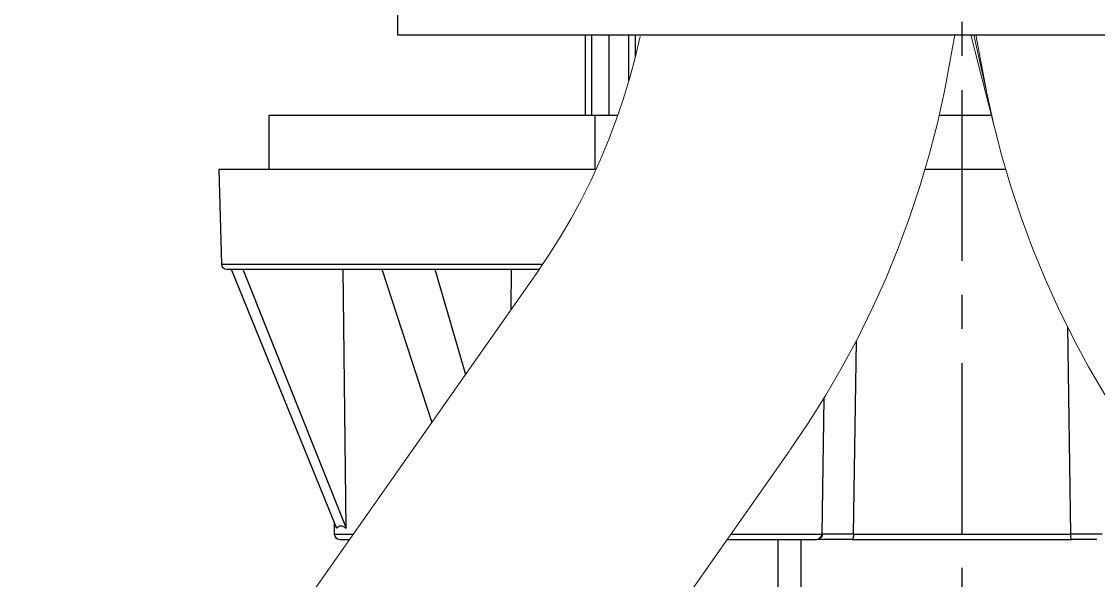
# Model space of a CAD drawing. Header units: millimetres. Extents: x 580 to 1174, y -1119 to -699.
# Drawn here: x 961.21 to 1001.26, y -994.02 to -973.22 of the extents above; entities that cross this region are included whole.
import ezdxf

# ---------------------------------------------------------------- set-up
doc = ezdxf.new("R2010")
doc.units = ezdxf.units.MM
doc.header["$LTSCALE"] = 0.1
doc.linetypes.add('CENTERX2', pattern=[101.6, 63.5, -12.7, 12.7, -12.7])
doc.layers.get('0').update_dxf_attribs({"lineweight": 13})
doc.layers.add('CENTER', color=1, linetype='CENTERX2')

msp = doc.modelspace()

# ---------------------------------------------------------------- linework, layer by layer
at = {"color": 7, "linetype": 'Continuous', "lineweight": 25}
for p, q in [((975.184, -972.72), (975.184, -973.72)), ((975.184, -973.72), (996.184, -973.72)), ((982.184, -976.72), (982.184, -973.72)), ((982.412, -976.72), (982.412, -973.72)), ((983.062, -976.72), (983.062, -973.72)), ((983.795, -975.422), (983.795, -973.72)), ((984.036, -974.526), (984.036, -973.72)), ((996.184, -973.72), (1017.184, -973.72)), ((970.398, -976.72), (970.398, -978.72)), ((982.534, -976.72), (970.398, -976.72)), ((982.534, -978.72), (982.534, -976.72)), ((983.379, -976.72), (982.534, -976.72)), ((997.289, -976.72), (995.33, -976.72)), ((968.546, -978.72), (968.638, -982.243)), ((982.573, -978.72), (968.546, -978.72)), ((997.813, -978.72), (994.806, -978.72)), ((968.638, -982.243), (980.597, -982.243)), ((968.839, -982.438), (980.464, -982.438)), ((969.007, -982.438), (972.926, -992.066)), ((969.435, -982.438), (973.283, -992.066)), ((974.605, -982.438), (976.46, -988.141)), ((976.579, -982.438), (977.718, -986.352)), ((1000.107, -984.577), (1000.222, -992.29)), ((992.145, -992.29), (992.253, -985.096)), ((991.04, -987.249), (990.969, -992.29)), ((972.831, -991.83), (972.839, -992.291)), ((972.839, -992.291), (973.543, -992.291)), ((987.591, -992.29), (990.969, -992.29)), ((992.145, -992.29), (996.184, -992.29)), ((996.184, -992.29), (1000.222, -992.29)), ((973.04, -992.488), (973.404, -992.488)), ((987.452, -992.488), (990.768, -992.488)), ((989.332, -992.488), (989.332, -1003.87)), ((990.184, -992.488), (990.184, -1003.87)), ((992.101, -992.488), (1000.266, -992.488))]:
    msp.add_line(p, q, dxfattribs=at)
for p, q in [((984.209, -973.78), (984.026, -974.566)), ((995.919, -973.72), (995.531, -975.811)), ((996.507, -973.72), (997.656, -978.185)), ((996.626, -973.72), (997.352, -977.003)), ((996.701, -973.72), (997.088, -975.811)), ((984.026, -974.566), (983.818, -975.346)), ((983.818, -975.346), (983.583, -976.118)), ((995.531, -975.811), (995.268, -977.003)), ((983.583, -976.118), (983.323, -976.883)), ((983.323, -976.883), (983.038, -977.638)), ((995.268, -977.003), (994.964, -978.185)), ((983.038, -977.638), (982.727, -978.383)), ((982.727, -978.383), (982.391, -979.117)), ((994.964, -978.185), (994.619, -979.356)), ((997.656, -978.185), (998.001, -979.356)), ((982.391, -979.117), (982.032, -979.839)), ((994.619, -979.356), (994.234, -980.515)), ((998.001, -979.356), (998.385, -980.515)), ((982.032, -979.839), (981.648, -980.549)), ((981.648, -980.549), (981.24, -981.246)), ((994.234, -980.515), (993.81, -981.659)), ((998.385, -980.515), (998.809, -981.659)), ((981.24, -981.246), (980.81, -981.929)), ((980.81, -981.929), (980.357, -982.597)), ((993.81, -981.659), (993.347, -982.789)), ((998.809, -981.659), (999.272, -982.789)), ((980.357, -982.597), (961.207, -1009.841)), ((993.347, -982.789), (992.846, -983.901)), ((999.272, -982.789), (999.774, -983.901)), ((992.846, -983.901), (992.306, -984.996)), ((999.774, -983.901), (1000.313, -984.996)), ((992.306, -984.996), (991.729, -986.072)), ((1000.313, -984.996), (1000.89, -986.072)), ((991.729, -986.072), (991.116, -987.128)), ((1000.89, -986.072), (1001.503, -987.128)), ((991.116, -987.128), (990.467, -988.161)), ((990.467, -988.161), (989.783, -989.172)), ((989.771, -989.189), (970.642, -1016.404))]:
    msp.add_line(p, q)
at = {"color": 7, "linetype": 'Continuous', "lineweight": 25, "flags": 128}
for points in [[(973.283, -992.066), (973.217, -986.674), (973.167, -982.438)], [(979.421, -983.928), (979.429, -982.438)]]:
    msp.add_lwpolyline(points, dxfattribs=at)
at = {"color": 7, "linetype": 'Continuous', "lineweight": 25}
for centre, start, end in [((968.839, -982.237), 181.5, 270), ((973.04, -992.287), 181, 270), ((990.768, -992.287), 270, 359.2)]:
    msp.add_arc(centre, 0.201, start, end, dxfattribs=at)
for points, knots in [([(972.926, -992.066), (972.968, -992.022), (973.052, -991.936), (973.206, -992.022), (973.283, -992.066)], [0, 0, 0, 0, 0.5, 1, 1, 1, 1]), ([(990.99, -992.289), (990.989, -992.301), (990.988, -992.326), (990.977, -992.364), (990.959, -992.4), (990.94, -992.42), (990.931, -992.431)], [0, 0, 0, 0, 0.232979, 0.47995, 0.737238, 1, 1, 1, 1]), ([(992.145, -992.29), (991.984, -992.29), (991.66, -992.291), (991.28, -992.291), (991.019, -992.291), (990.986, -992.29), (990.969, -992.29)], [0, 0, 0, 0, 0.249931, 0.499901, 0.749921, 1, 1, 1, 1]), ([(992.145, -992.29), (992.145, -992.316), (992.143, -992.368), (992.133, -992.434), (992.118, -992.479), (992.107, -992.485), (992.101, -992.488)], [0, 0, 0, 0, 0.250001, 0.500002, 0.750005, 1, 1, 1, 1]), ([(1001.398, -992.29), (1001.382, -992.29), (1001.348, -992.291), (1001.088, -992.291), (1000.707, -992.291), (1000.384, -992.29), (1000.222, -992.29)], [0, 0, 0, 0, 0.250088, 0.50011, 0.750078, 1, 1, 1, 1]), ([(1000.266, -992.488), (1000.26, -992.485), (1000.249, -992.479), (1000.234, -992.434), (1000.224, -992.368), (1000.223, -992.316), (1000.222, -992.29)], [0, 0, 0, 0, 0.2500003, 0.500002, 0.7499988, 1, 1, 1, 1]), ([(992.101, -992.488), (991.897, -992.488), (991.49, -992.488), (991.051, -992.488), (990.907, -992.488), (990.843, -992.488)], [0, 0, 0, 0, 0.3590593, 0.7175573, 1, 1, 1, 1]), ([(1001.191, -992.488), (1001.173, -992.488), (1001.068, -992.488), (1000.744, -992.488), (1000.426, -992.488), (1000.266, -992.488)], [0, 0, 0, 0, 0.093711, 0.546352, 1, 1, 1, 1])]:
    msp.add_open_spline(points, degree=3, knots=knots, dxfattribs=at)
at = {"layer": 'CENTER'}
msp.add_line((996.184, -1032.92), (996.184, -842.345), dxfattribs=at)

doc.saveas('drawing.dxf')
